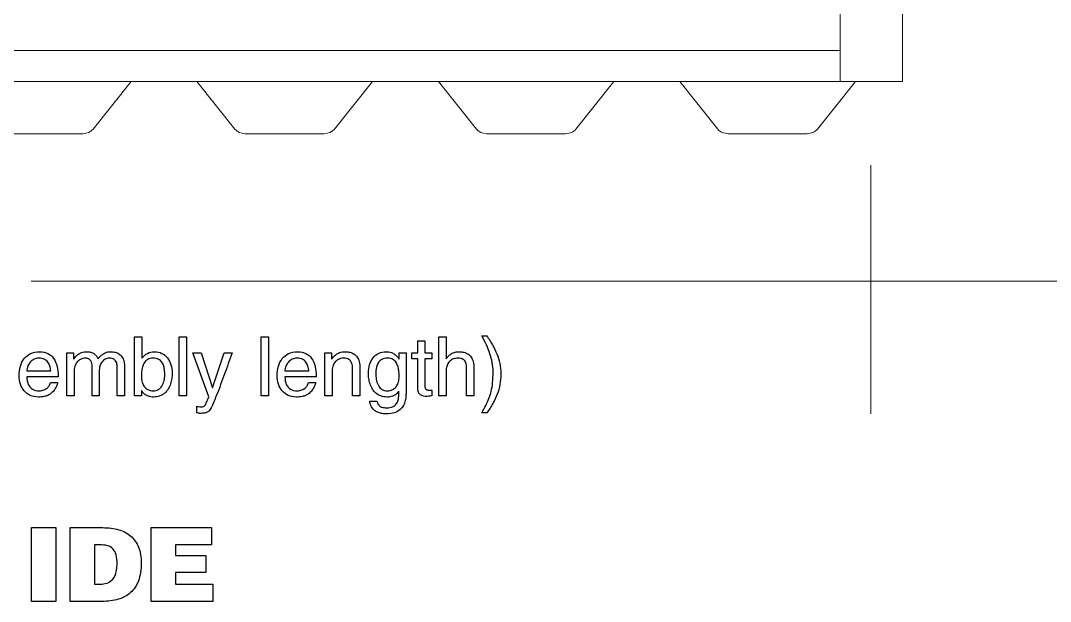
# Model space of a CAD drawing. Header units: inches. Extents: x -3.67 to 3.62, y -4.25 to 4.25.
# Drawn here: x 1.398 to 2.794, y -4.108 to -3.32 of the extents above; entities that cross this region are included whole.
import ezdxf

# ---------------------------------------------------------------- set-up
doc = ezdxf.new("R2010")
doc.units = ezdxf.units.IN
doc.header["$MEASUREMENT"] = 0
doc.layers.add('Dimensions', color=7, linetype='Continuous')
doc.layers.add('Layer 1', color=7, linetype='Continuous')

msp = doc.modelspace()

# ---------------------------------------------------------------- linework, layer by layer
at = {"layer": 'Dimensions', "color": 250, "lineweight": 5}
for points in [[(2.5502, -3.5163), (2.5502, -3.5163), (2.5502, -3.8535), (2.5502, -3.8535)], [(2.5502, -3.6735), (2.5502, -3.6735), (1.4124, -3.6735), (1.4124, -3.6735)], [(2.5502, -3.6735), (2.5502, -3.6735), (2.9665, -3.6735), (2.9665, -3.6735)]]:
    msp.add_open_spline(points, degree=3, dxfattribs=at)
at = {"layer": 'Dimensions', "color": 250}
for points, knots in [([(1.5618, -3.829), (1.5618, -3.829), (1.5618, -3.8218), (1.5618, -3.8218), (1.5618, -3.8218), (1.5618, -3.8218), (1.562, -3.8218), (1.562, -3.8218), (1.562, -3.8218), (1.5625, -3.8226), (1.5631, -3.8235), (1.5639, -3.8245), (1.5639, -3.8245), (1.5647, -3.8255), (1.5658, -3.8265), (1.567, -3.8274), (1.567, -3.8274), (1.5683, -3.8284), (1.5698, -3.8291), (1.5716, -3.8297), (1.5716, -3.8297), (1.5734, -3.8303), (1.5755, -3.8307), (1.578, -3.8307), (1.578, -3.8307), (1.5813, -3.8307), (1.5842, -3.8302), (1.5867, -3.8292), (1.5867, -3.8292), (1.5893, -3.8283), (1.5915, -3.827), (1.5934, -3.8253), (1.5934, -3.8253), (1.5953, -3.8237), (1.5969, -3.8218), (1.5982, -3.8197), (1.5982, -3.8197), (1.5995, -3.8175), (1.6005, -3.8152), (1.6013, -3.8128), (1.6013, -3.8128), (1.6021, -3.8104), (1.6027, -3.8079), (1.603, -3.8055), (1.603, -3.8055), (1.6034, -3.803), (1.6035, -3.8006), (1.6035, -3.7982), (1.6035, -3.7982), (1.6035, -3.7941), (1.603, -3.7903), (1.6019, -3.7868), (1.6019, -3.7868), (1.6008, -3.7833), (1.5993, -3.7802), (1.5972, -3.7776), (1.5972, -3.7776), (1.5951, -3.775), (1.5926, -3.7729), (1.5896, -3.7715), (1.5896, -3.7715), (1.5866, -3.77), (1.5832, -3.7692), (1.5793, -3.7692), (1.5793, -3.7692), (1.5759, -3.7693), (1.5728, -3.77), (1.57, -3.7715), (1.57, -3.7715), (1.5671, -3.7729), (1.5647, -3.7752), (1.5625, -3.7782), (1.5625, -3.7782), (1.5625, -3.7782), (1.5623, -3.7782), (1.5623, -3.7782), (1.5623, -3.7782), (1.5623, -3.7782), (1.5623, -3.7492), (1.5623, -3.7492), (1.5623, -3.7492), (1.5623, -3.7492), (1.5525, -3.7492), (1.5525, -3.7492), (1.5525, -3.7492), (1.5525, -3.7492), (1.5525, -3.829), (1.5525, -3.829), (1.5525, -3.829), (1.5525, -3.829), (1.5618, -3.829), (1.5618, -3.829)], [0, 0, 0, 0, 0.043478, 0.043478, 0.043478, 0.043478, 0.086957, 0.086957, 0.086957, 0.086957, 0.130435, 0.130435, 0.130435, 0.130435, 0.173913, 0.173913, 0.173913, 0.173913, 0.217391, 0.217391, 0.217391, 0.217391, 0.26087, 0.26087, 0.26087, 0.26087, 0.304348, 0.304348, 0.304348, 0.304348, 0.347826, 0.347826, 0.347826, 0.347826, 0.391304, 0.391304, 0.391304, 0.391304, 0.434783, 0.434783, 0.434783, 0.434783, 0.478261, 0.478261, 0.478261, 0.478261, 0.521739, 0.521739, 0.521739, 0.521739, 0.565217, 0.565217, 0.565217, 0.565217, 0.608696, 0.608696, 0.608696, 0.608696, 0.652174, 0.652174, 0.652174, 0.652174, 0.695652, 0.695652, 0.695652, 0.695652, 0.73913, 0.73913, 0.73913, 0.73913, 0.782609, 0.782609, 0.782609, 0.782609, 0.826087, 0.826087, 0.826087, 0.826087, 0.869565, 0.869565, 0.869565, 0.869565, 0.913043, 0.913043, 0.913043, 0.913043, 0.956522, 0.956522, 0.956522, 0.956522, 1, 1, 1, 1]), ([(1.6229, -3.7492), (1.6229, -3.7492), (1.6131, -3.7492), (1.6131, -3.7492), (1.6131, -3.7492), (1.6131, -3.7492), (1.6131, -3.829), (1.6131, -3.829), (1.6131, -3.829), (1.6131, -3.829), (1.6229, -3.829), (1.6229, -3.829), (1.6229, -3.829), (1.6229, -3.829), (1.6229, -3.7492), (1.6229, -3.7492)], [0, 0, 0, 0, 0.25, 0.25, 0.25, 0.25, 0.5, 0.5, 0.5, 0.5, 0.75, 0.75, 0.75, 0.75, 1, 1, 1, 1]), ([(1.734, -3.7492), (1.734, -3.7492), (1.7242, -3.7492), (1.7242, -3.7492), (1.7242, -3.7492), (1.7242, -3.7492), (1.7242, -3.829), (1.7242, -3.829), (1.7242, -3.829), (1.7242, -3.829), (1.734, -3.829), (1.734, -3.829), (1.734, -3.829), (1.734, -3.829), (1.734, -3.7492), (1.734, -3.7492)], [0, 0, 0, 0, 0.25, 0.25, 0.25, 0.25, 0.5, 0.5, 0.5, 0.5, 0.75, 0.75, 0.75, 0.75, 1, 1, 1, 1]), ([(2.0122, -3.7895), (2.0122, -3.7862), (2.0118, -3.7833), (2.0109, -3.781), (2.0109, -3.781), (2.0101, -3.7787), (2.009, -3.7767), (2.0076, -3.7752), (2.0076, -3.7752), (2.0062, -3.7737), (2.0047, -3.7725), (2.0029, -3.7716), (2.0029, -3.7716), (2.0012, -3.7707), (1.9993, -3.7701), (1.9974, -3.7697), (1.9974, -3.7697), (1.9955, -3.7694), (1.9937, -3.7692), (1.9919, -3.7692), (1.9919, -3.7692), (1.9895, -3.7692), (1.9875, -3.7696), (1.9857, -3.7702), (1.9857, -3.7702), (1.9838, -3.7708), (1.9823, -3.7716), (1.9809, -3.7726), (1.9809, -3.7726), (1.9795, -3.7735), (1.9784, -3.7746), (1.9774, -3.7757), (1.9774, -3.7757), (1.9764, -3.7767), (1.9755, -3.7777), (1.9749, -3.7787), (1.9749, -3.7787), (1.9749, -3.7787), (1.9746, -3.7787), (1.9746, -3.7787), (1.9746, -3.7787), (1.9746, -3.7787), (1.9746, -3.7492), (1.9746, -3.7492), (1.9746, -3.7492), (1.9746, -3.7492), (1.9649, -3.7492), (1.9649, -3.7492), (1.9649, -3.7492), (1.9649, -3.7492), (1.9649, -3.829), (1.9649, -3.829), (1.9649, -3.829), (1.9649, -3.829), (1.9746, -3.829), (1.9746, -3.829), (1.9746, -3.829), (1.9746, -3.829), (1.9746, -3.7973), (1.9746, -3.7973), (1.9746, -3.7973), (1.9747, -3.7937), (1.9751, -3.7906), (1.976, -3.7881), (1.976, -3.7881), (1.977, -3.7856), (1.9782, -3.7837), (1.9797, -3.7822), (1.9797, -3.7822), (1.9813, -3.7807), (1.983, -3.7796), (1.9849, -3.779), (1.9849, -3.779), (1.9869, -3.7783), (1.9888, -3.778), (1.9909, -3.778), (1.9909, -3.778), (1.9939, -3.778), (1.9963, -3.7786), (1.998, -3.7796), (1.998, -3.7796), (1.9997, -3.7807), (2.0009, -3.7822), (2.0015, -3.7841), (2.0015, -3.7841), (2.0021, -3.7861), (2.0024, -3.7884), (2.0024, -3.791), (2.0024, -3.791), (2.0024, -3.791), (2.0024, -3.829), (2.0024, -3.829), (2.0024, -3.829), (2.0024, -3.829), (2.0122, -3.829), (2.0122, -3.829), (2.0122, -3.829), (2.0122, -3.829), (2.0122, -3.7895), (2.0122, -3.7895)], [0, 0, 0, 0, 0.04, 0.04, 0.04, 0.04, 0.08, 0.08, 0.08, 0.08, 0.12, 0.12, 0.12, 0.12, 0.16, 0.16, 0.16, 0.16, 0.2, 0.2, 0.2, 0.2, 0.24, 0.24, 0.24, 0.24, 0.28, 0.28, 0.28, 0.28, 0.32, 0.32, 0.32, 0.32, 0.36, 0.36, 0.36, 0.36, 0.4, 0.4, 0.4, 0.4, 0.44, 0.44, 0.44, 0.44, 0.48, 0.48, 0.48, 0.48, 0.52, 0.52, 0.52, 0.52, 0.56, 0.56, 0.56, 0.56, 0.6, 0.6, 0.6, 0.6, 0.64, 0.64, 0.64, 0.64, 0.68, 0.68, 0.68, 0.68, 0.72, 0.72, 0.72, 0.72, 0.76, 0.76, 0.76, 0.76, 0.8, 0.8, 0.8, 0.8, 0.84, 0.84, 0.84, 0.84, 0.88, 0.88, 0.88, 0.88, 0.92, 0.92, 0.92, 0.92, 0.96, 0.96, 0.96, 0.96, 1, 1, 1, 1]), ([(2.0301, -3.852), (2.0331, -3.8477), (2.0357, -3.8435), (2.0381, -3.8393), (2.0381, -3.8393), (2.0404, -3.8352), (2.0424, -3.831), (2.044, -3.8267), (2.044, -3.8267), (2.0456, -3.8225), (2.0468, -3.8181), (2.0476, -3.8136), (2.0476, -3.8136), (2.0484, -3.8091), (2.0489, -3.8044), (2.0489, -3.7996), (2.0489, -3.7996), (2.0488, -3.7944), (2.0484, -3.7896), (2.0475, -3.7851), (2.0475, -3.7851), (2.0466, -3.7806), (2.0453, -3.7764), (2.0436, -3.7723), (2.0436, -3.7723), (2.042, -3.7682), (2.0399, -3.7641), (2.0376, -3.7601), (2.0376, -3.7601), (2.0353, -3.756), (2.0326, -3.7519), (2.0297, -3.7476), (2.0297, -3.7476), (2.0297, -3.7476), (2.0232, -3.7476), (2.0232, -3.7476), (2.0232, -3.7476), (2.0254, -3.7519), (2.0275, -3.7561), (2.0293, -3.76), (2.0293, -3.76), (2.0312, -3.764), (2.0328, -3.768), (2.0341, -3.7719), (2.0341, -3.7719), (2.0355, -3.7758), (2.0365, -3.7798), (2.0373, -3.7839), (2.0373, -3.7839), (2.038, -3.788), (2.0384, -3.7923), (2.0384, -3.7969), (2.0384, -3.7969), (2.0384, -3.8022), (2.0382, -3.807), (2.0377, -3.8112), (2.0377, -3.8112), (2.0373, -3.8154), (2.0367, -3.8192), (2.0358, -3.8227), (2.0358, -3.8227), (2.035, -3.8262), (2.0339, -3.8295), (2.0327, -3.8326), (2.0327, -3.8326), (2.0315, -3.8357), (2.0301, -3.8389), (2.0285, -3.842), (2.0285, -3.842), (2.0269, -3.8452), (2.0252, -3.8485), (2.0233, -3.852), (2.0233, -3.852), (2.0233, -3.852), (2.0301, -3.852), (2.0301, -3.852)], [0, 0, 0, 0, 0.052632, 0.052632, 0.052632, 0.052632, 0.105263, 0.105263, 0.105263, 0.105263, 0.157895, 0.157895, 0.157895, 0.157895, 0.210526, 0.210526, 0.210526, 0.210526, 0.263158, 0.263158, 0.263158, 0.263158, 0.315789, 0.315789, 0.315789, 0.315789, 0.368421, 0.368421, 0.368421, 0.368421, 0.421053, 0.421053, 0.421053, 0.421053, 0.473684, 0.473684, 0.473684, 0.473684, 0.526316, 0.526316, 0.526316, 0.526316, 0.578947, 0.578947, 0.578947, 0.578947, 0.631579, 0.631579, 0.631579, 0.631579, 0.684211, 0.684211, 0.684211, 0.684211, 0.736842, 0.736842, 0.736842, 0.736842, 0.789474, 0.789474, 0.789474, 0.789474, 0.842105, 0.842105, 0.842105, 0.842105, 0.894737, 0.894737, 0.894737, 0.894737, 0.947368, 0.947368, 0.947368, 0.947368, 1, 1, 1, 1]), ([(1.9553, -3.779), (1.9553, -3.779), (1.9553, -3.7709), (1.9553, -3.7709), (1.9553, -3.7709), (1.9553, -3.7709), (1.946, -3.7709), (1.946, -3.7709), (1.946, -3.7709), (1.946, -3.7709), (1.946, -3.7547), (1.946, -3.7547), (1.946, -3.7547), (1.946, -3.7547), (1.9362, -3.7547), (1.9362, -3.7547), (1.9362, -3.7547), (1.9362, -3.7547), (1.9362, -3.7709), (1.9362, -3.7709), (1.9362, -3.7709), (1.9362, -3.7709), (1.9283, -3.7709), (1.9283, -3.7709), (1.9283, -3.7709), (1.9283, -3.7709), (1.9283, -3.779), (1.9283, -3.779), (1.9283, -3.779), (1.9283, -3.779), (1.9362, -3.779), (1.9362, -3.779), (1.9362, -3.779), (1.9362, -3.779), (1.9362, -3.8173), (1.9362, -3.8173), (1.9362, -3.8173), (1.9362, -3.8191), (1.9363, -3.8207), (1.9367, -3.8222), (1.9367, -3.8222), (1.937, -3.8237), (1.9376, -3.8251), (1.9384, -3.8262), (1.9384, -3.8262), (1.9393, -3.8273), (1.9405, -3.8282), (1.942, -3.8288), (1.942, -3.8288), (1.9436, -3.8295), (1.9456, -3.8298), (1.948, -3.8298), (1.948, -3.8298), (1.9485, -3.8298), (1.9494, -3.8297), (1.9507, -3.8295), (1.9507, -3.8295), (1.952, -3.8294), (1.9535, -3.8292), (1.9553, -3.829), (1.9553, -3.829), (1.9553, -3.829), (1.9553, -3.8213), (1.9553, -3.8213), (1.9553, -3.8213), (1.9553, -3.8213), (1.9519, -3.8213), (1.9519, -3.8213), (1.9519, -3.8213), (1.9513, -3.8214), (1.9507, -3.8213), (1.9501, -3.8213), (1.9501, -3.8213), (1.9494, -3.8212), (1.9488, -3.821), (1.9481, -3.8208), (1.9481, -3.8208), (1.9475, -3.8205), (1.947, -3.82), (1.9466, -3.8194), (1.9466, -3.8194), (1.9462, -3.8188), (1.946, -3.8179), (1.946, -3.8168), (1.946, -3.8168), (1.946, -3.8168), (1.946, -3.779), (1.946, -3.779), (1.946, -3.779), (1.946, -3.779), (1.9553, -3.779), (1.9553, -3.779)], [0, 0, 0, 0, 0.043478, 0.043478, 0.043478, 0.043478, 0.086957, 0.086957, 0.086957, 0.086957, 0.130435, 0.130435, 0.130435, 0.130435, 0.173913, 0.173913, 0.173913, 0.173913, 0.217391, 0.217391, 0.217391, 0.217391, 0.26087, 0.26087, 0.26087, 0.26087, 0.304348, 0.304348, 0.304348, 0.304348, 0.347826, 0.347826, 0.347826, 0.347826, 0.391304, 0.391304, 0.391304, 0.391304, 0.434783, 0.434783, 0.434783, 0.434783, 0.478261, 0.478261, 0.478261, 0.478261, 0.521739, 0.521739, 0.521739, 0.521739, 0.565217, 0.565217, 0.565217, 0.565217, 0.608696, 0.608696, 0.608696, 0.608696, 0.652174, 0.652174, 0.652174, 0.652174, 0.695652, 0.695652, 0.695652, 0.695652, 0.73913, 0.73913, 0.73913, 0.73913, 0.782609, 0.782609, 0.782609, 0.782609, 0.826087, 0.826087, 0.826087, 0.826087, 0.869565, 0.869565, 0.869565, 0.869565, 0.913043, 0.913043, 0.913043, 0.913043, 0.956522, 0.956522, 0.956522, 0.956522, 1, 1, 1, 1]), ([(1.4385, -3.8108), (1.4384, -3.8119), (1.4381, -3.8131), (1.4373, -3.8144), (1.4373, -3.8144), (1.4366, -3.8157), (1.4356, -3.817), (1.4344, -3.8181), (1.4344, -3.8181), (1.4331, -3.8193), (1.4315, -3.8203), (1.4297, -3.821), (1.4297, -3.821), (1.4279, -3.8218), (1.4258, -3.8222), (1.4235, -3.8222), (1.4235, -3.8222), (1.4198, -3.8222), (1.4167, -3.8215), (1.4142, -3.82), (1.4142, -3.82), (1.4117, -3.8185), (1.4098, -3.8163), (1.4085, -3.8135), (1.4085, -3.8135), (1.4073, -3.8106), (1.4066, -3.8072), (1.4066, -3.8031), (1.4066, -3.8031), (1.4066, -3.8031), (1.4491, -3.8031), (1.4491, -3.8031), (1.4491, -3.8031), (1.4491, -3.798), (1.4486, -3.7933), (1.4476, -3.7892), (1.4476, -3.7892), (1.4465, -3.785), (1.445, -3.7814), (1.4429, -3.7785), (1.4429, -3.7785), (1.4408, -3.7755), (1.4382, -3.7732), (1.4351, -3.7716), (1.4351, -3.7716), (1.4319, -3.77), (1.4283, -3.7692), (1.4241, -3.7692), (1.4241, -3.7692), (1.4193, -3.7692), (1.4151, -3.7701), (1.4116, -3.7717), (1.4116, -3.7717), (1.4081, -3.7734), (1.4052, -3.7757), (1.4029, -3.7786), (1.4029, -3.7786), (1.4007, -3.7816), (1.399, -3.785), (1.3979, -3.7889), (1.3979, -3.7889), (1.3968, -3.7928), (1.3962, -3.797), (1.3962, -3.8016), (1.3962, -3.8016), (1.3962, -3.8058), (1.3968, -3.8097), (1.398, -3.8132), (1.398, -3.8132), (1.3991, -3.8167), (1.4008, -3.8198), (1.4031, -3.8224), (1.4031, -3.8224), (1.4053, -3.825), (1.408, -3.827), (1.4113, -3.8285), (1.4113, -3.8285), (1.4145, -3.8299), (1.4181, -3.8307), (1.4222, -3.8307), (1.4222, -3.8307), (1.4253, -3.8307), (1.4278, -3.8304), (1.4298, -3.83), (1.4298, -3.83), (1.4319, -3.8296), (1.4335, -3.8291), (1.4348, -3.8285), (1.4348, -3.8285), (1.4361, -3.8279), (1.4371, -3.8273), (1.438, -3.8267), (1.438, -3.8267), (1.4398, -3.8254), (1.4414, -3.824), (1.4426, -3.8225), (1.4426, -3.8225), (1.4439, -3.821), (1.445, -3.8195), (1.4458, -3.8179), (1.4458, -3.8179), (1.4466, -3.8164), (1.4472, -3.815), (1.4476, -3.8137), (1.4476, -3.8137), (1.448, -3.8125), (1.4482, -3.8115), (1.4483, -3.8108), (1.4483, -3.8108), (1.4483, -3.8108), (1.4385, -3.8108), (1.4385, -3.8108)], [0, 0, 0, 0, 0.035714, 0.035714, 0.035714, 0.035714, 0.071429, 0.071429, 0.071429, 0.071429, 0.107143, 0.107143, 0.107143, 0.107143, 0.142857, 0.142857, 0.142857, 0.142857, 0.178571, 0.178571, 0.178571, 0.178571, 0.214286, 0.214286, 0.214286, 0.214286, 0.25, 0.25, 0.25, 0.25, 0.285714, 0.285714, 0.285714, 0.285714, 0.321429, 0.321429, 0.321429, 0.321429, 0.357143, 0.357143, 0.357143, 0.357143, 0.392857, 0.392857, 0.392857, 0.392857, 0.428571, 0.428571, 0.428571, 0.428571, 0.464286, 0.464286, 0.464286, 0.464286, 0.5, 0.5, 0.5, 0.5, 0.535714, 0.535714, 0.535714, 0.535714, 0.571429, 0.571429, 0.571429, 0.571429, 0.607143, 0.607143, 0.607143, 0.607143, 0.642857, 0.642857, 0.642857, 0.642857, 0.678571, 0.678571, 0.678571, 0.678571, 0.714286, 0.714286, 0.714286, 0.714286, 0.75, 0.75, 0.75, 0.75, 0.785714, 0.785714, 0.785714, 0.785714, 0.821429, 0.821429, 0.821429, 0.821429, 0.857143, 0.857143, 0.857143, 0.857143, 0.892857, 0.892857, 0.892857, 0.892857, 0.928571, 0.928571, 0.928571, 0.928571, 0.964286, 0.964286, 0.964286, 0.964286, 1, 1, 1, 1]), ([(1.4066, -3.7953), (1.4067, -3.7931), (1.4071, -3.7909), (1.4079, -3.7888), (1.4079, -3.7888), (1.4087, -3.7868), (1.4099, -3.7849), (1.4113, -3.7833), (1.4113, -3.7833), (1.4128, -3.7817), (1.4145, -3.7804), (1.4164, -3.7795), (1.4164, -3.7795), (1.4184, -3.7785), (1.4205, -3.778), (1.4228, -3.778), (1.4228, -3.778), (1.4257, -3.778), (1.4282, -3.7785), (1.4302, -3.7795), (1.4302, -3.7795), (1.4323, -3.7804), (1.4339, -3.7817), (1.4351, -3.7833), (1.4351, -3.7833), (1.4363, -3.7849), (1.4373, -3.7868), (1.4379, -3.7888), (1.4379, -3.7888), (1.4385, -3.7909), (1.4388, -3.7931), (1.439, -3.7953), (1.439, -3.7953), (1.439, -3.7953), (1.4066, -3.7953), (1.4066, -3.7953)], [0, 0, 0, 0, 0.111111, 0.111111, 0.111111, 0.111111, 0.222222, 0.222222, 0.222222, 0.222222, 0.333333, 0.333333, 0.333333, 0.333333, 0.444444, 0.444444, 0.444444, 0.444444, 0.555556, 0.555556, 0.555556, 0.555556, 0.666667, 0.666667, 0.666667, 0.666667, 0.777778, 0.777778, 0.777778, 0.777778, 0.888889, 0.888889, 0.888889, 0.888889, 1, 1, 1, 1]), ([(1.4608, -3.829), (1.4608, -3.829), (1.4705, -3.829), (1.4705, -3.829), (1.4705, -3.829), (1.4705, -3.829), (1.4705, -3.7973), (1.4705, -3.7973), (1.4705, -3.7973), (1.4706, -3.7942), (1.4709, -3.7915), (1.4716, -3.7893), (1.4716, -3.7893), (1.4723, -3.787), (1.4732, -3.7852), (1.4743, -3.7837), (1.4743, -3.7837), (1.4755, -3.7822), (1.4767, -3.7811), (1.4781, -3.7803), (1.4781, -3.7803), (1.4794, -3.7794), (1.4808, -3.7788), (1.4821, -3.7785), (1.4821, -3.7785), (1.4835, -3.7782), (1.4847, -3.778), (1.4859, -3.778), (1.4859, -3.778), (1.4877, -3.778), (1.4892, -3.7784), (1.4903, -3.779), (1.4903, -3.779), (1.4915, -3.7797), (1.4925, -3.7805), (1.4931, -3.7816), (1.4931, -3.7816), (1.4938, -3.7826), (1.4943, -3.7838), (1.4946, -3.785), (1.4946, -3.785), (1.4948, -3.7863), (1.495, -3.7875), (1.495, -3.7888), (1.495, -3.7888), (1.495, -3.7888), (1.495, -3.829), (1.495, -3.829), (1.495, -3.829), (1.495, -3.829), (1.5048, -3.829), (1.5048, -3.829), (1.5048, -3.829), (1.5048, -3.829), (1.5048, -3.7936), (1.5048, -3.7936), (1.5048, -3.7936), (1.5048, -3.7916), (1.5051, -3.7897), (1.5057, -3.7878), (1.5057, -3.7878), (1.5064, -3.786), (1.5073, -3.7843), (1.5085, -3.7829), (1.5085, -3.7829), (1.5097, -3.7814), (1.5111, -3.7802), (1.5128, -3.7793), (1.5128, -3.7793), (1.5145, -3.7785), (1.5164, -3.778), (1.5184, -3.778), (1.5184, -3.778), (1.5212, -3.778), (1.5233, -3.7786), (1.5249, -3.7797), (1.5249, -3.7797), (1.5265, -3.7808), (1.5276, -3.7824), (1.5283, -3.7844), (1.5283, -3.7844), (1.5289, -3.7864), (1.5292, -3.7888), (1.5292, -3.7915), (1.5292, -3.7915), (1.5292, -3.7915), (1.5292, -3.829), (1.5292, -3.829), (1.5292, -3.829), (1.5292, -3.829), (1.539, -3.829), (1.539, -3.829), (1.539, -3.829), (1.539, -3.829), (1.539, -3.7888), (1.539, -3.7888), (1.539, -3.7888), (1.539, -3.7855), (1.5385, -3.7828), (1.5377, -3.7805), (1.5377, -3.7805), (1.5369, -3.7782), (1.5358, -3.7763), (1.5344, -3.7748), (1.5344, -3.7748), (1.5331, -3.7734), (1.5316, -3.7722), (1.53, -3.7714), (1.53, -3.7714), (1.5284, -3.7706), (1.5268, -3.77), (1.5252, -3.7697), (1.5252, -3.7697), (1.5237, -3.7694), (1.5223, -3.7692), (1.521, -3.7692), (1.521, -3.7692), (1.5187, -3.7692), (1.5168, -3.7695), (1.5151, -3.7699), (1.5151, -3.7699), (1.5134, -3.7704), (1.5119, -3.7711), (1.5106, -3.7719), (1.5106, -3.7719), (1.5092, -3.7727), (1.508, -3.7737), (1.5068, -3.7749), (1.5068, -3.7749), (1.5056, -3.776), (1.5044, -3.7773), (1.5032, -3.7787), (1.5032, -3.7787), (1.5028, -3.7779), (1.5023, -3.7769), (1.5016, -3.7759), (1.5016, -3.7759), (1.5009, -3.7748), (1.4999, -3.7738), (1.4988, -3.7728), (1.4988, -3.7728), (1.4976, -3.7718), (1.4961, -3.7709), (1.4943, -3.7703), (1.4943, -3.7703), (1.4926, -3.7696), (1.4903, -3.7692), (1.4878, -3.7692), (1.4878, -3.7692), (1.4851, -3.7692), (1.4829, -3.7696), (1.4809, -3.7703), (1.4809, -3.7703), (1.4789, -3.771), (1.4773, -3.7719), (1.4758, -3.773), (1.4758, -3.773), (1.4744, -3.7741), (1.4733, -3.7752), (1.4724, -3.7763), (1.4724, -3.7763), (1.4714, -3.7774), (1.4707, -3.7783), (1.4702, -3.7791), (1.4702, -3.7791), (1.4702, -3.7791), (1.47, -3.7791), (1.47, -3.7791), (1.47, -3.7791), (1.47, -3.7791), (1.47, -3.7709), (1.47, -3.7709), (1.47, -3.7709), (1.47, -3.7709), (1.4608, -3.7709), (1.4608, -3.7709), (1.4608, -3.7709), (1.4608, -3.7709), (1.4608, -3.829), (1.4608, -3.829)], [0, 0, 0, 0, 0.022222, 0.022222, 0.022222, 0.022222, 0.044444, 0.044444, 0.044444, 0.044444, 0.066667, 0.066667, 0.066667, 0.066667, 0.088889, 0.088889, 0.088889, 0.088889, 0.111111, 0.111111, 0.111111, 0.111111, 0.133333, 0.133333, 0.133333, 0.133333, 0.155556, 0.155556, 0.155556, 0.155556, 0.177778, 0.177778, 0.177778, 0.177778, 0.2, 0.2, 0.2, 0.2, 0.222222, 0.222222, 0.222222, 0.222222, 0.244444, 0.244444, 0.244444, 0.244444, 0.266667, 0.266667, 0.266667, 0.266667, 0.288889, 0.288889, 0.288889, 0.288889, 0.311111, 0.311111, 0.311111, 0.311111, 0.333333, 0.333333, 0.333333, 0.333333, 0.355556, 0.355556, 0.355556, 0.355556, 0.377778, 0.377778, 0.377778, 0.377778, 0.4, 0.4, 0.4, 0.4, 0.422222, 0.422222, 0.422222, 0.422222, 0.444444, 0.444444, 0.444444, 0.444444, 0.466667, 0.466667, 0.466667, 0.466667, 0.488889, 0.488889, 0.488889, 0.488889, 0.511111, 0.511111, 0.511111, 0.511111, 0.533333, 0.533333, 0.533333, 0.533333, 0.555556, 0.555556, 0.555556, 0.555556, 0.577778, 0.577778, 0.577778, 0.577778, 0.6, 0.6, 0.6, 0.6, 0.622222, 0.622222, 0.622222, 0.622222, 0.644444, 0.644444, 0.644444, 0.644444, 0.666667, 0.666667, 0.666667, 0.666667, 0.688889, 0.688889, 0.688889, 0.688889, 0.711111, 0.711111, 0.711111, 0.711111, 0.733333, 0.733333, 0.733333, 0.733333, 0.755556, 0.755556, 0.755556, 0.755556, 0.777778, 0.777778, 0.777778, 0.777778, 0.8, 0.8, 0.8, 0.8, 0.822222, 0.822222, 0.822222, 0.822222, 0.844444, 0.844444, 0.844444, 0.844444, 0.866667, 0.866667, 0.866667, 0.866667, 0.888889, 0.888889, 0.888889, 0.888889, 0.911111, 0.911111, 0.911111, 0.911111, 0.933333, 0.933333, 0.933333, 0.933333, 0.955556, 0.955556, 0.955556, 0.955556, 0.977778, 0.977778, 0.977778, 0.977778, 1, 1, 1, 1]), ([(1.5934, -3.7998), (1.5934, -3.803), (1.5931, -3.806), (1.5925, -3.8087), (1.5925, -3.8087), (1.5918, -3.8114), (1.5909, -3.8138), (1.5896, -3.8158), (1.5896, -3.8158), (1.5883, -3.8178), (1.5867, -3.8194), (1.5847, -3.8205), (1.5847, -3.8205), (1.5827, -3.8216), (1.5804, -3.8222), (1.5778, -3.8222), (1.5778, -3.8222), (1.5765, -3.8222), (1.5751, -3.8221), (1.5737, -3.8217), (1.5737, -3.8217), (1.5723, -3.8213), (1.5709, -3.8207), (1.5695, -3.8198), (1.5695, -3.8198), (1.5681, -3.8189), (1.5668, -3.8177), (1.5657, -3.8162), (1.5657, -3.8162), (1.5645, -3.8147), (1.5636, -3.8129), (1.5629, -3.8106), (1.5629, -3.8106), (1.5622, -3.8084), (1.5619, -3.8057), (1.5619, -3.8027), (1.5619, -3.8027), (1.5618, -3.8007), (1.5619, -3.7987), (1.5621, -3.7965), (1.5621, -3.7965), (1.5623, -3.7943), (1.5627, -3.7921), (1.5633, -3.7899), (1.5633, -3.7899), (1.5639, -3.7877), (1.5648, -3.7858), (1.5659, -3.784), (1.5659, -3.784), (1.5671, -3.7822), (1.5686, -3.7807), (1.5705, -3.7797), (1.5705, -3.7797), (1.5724, -3.7786), (1.5747, -3.778), (1.5775, -3.778), (1.5775, -3.778), (1.5805, -3.778), (1.583, -3.7785), (1.585, -3.7796), (1.585, -3.7796), (1.587, -3.7806), (1.5885, -3.7819), (1.5897, -3.7835), (1.5897, -3.7835), (1.5908, -3.7852), (1.5916, -3.787), (1.5922, -3.7889), (1.5922, -3.7889), (1.5927, -3.7908), (1.5931, -3.7928), (1.5932, -3.7947), (1.5932, -3.7947), (1.5934, -3.7966), (1.5934, -3.7983), (1.5934, -3.7998)], [0, 0, 0, 0, 0.052632, 0.052632, 0.052632, 0.052632, 0.105263, 0.105263, 0.105263, 0.105263, 0.157895, 0.157895, 0.157895, 0.157895, 0.210526, 0.210526, 0.210526, 0.210526, 0.263158, 0.263158, 0.263158, 0.263158, 0.315789, 0.315789, 0.315789, 0.315789, 0.368421, 0.368421, 0.368421, 0.368421, 0.421053, 0.421053, 0.421053, 0.421053, 0.473684, 0.473684, 0.473684, 0.473684, 0.526316, 0.526316, 0.526316, 0.526316, 0.578947, 0.578947, 0.578947, 0.578947, 0.631579, 0.631579, 0.631579, 0.631579, 0.684211, 0.684211, 0.684211, 0.684211, 0.736842, 0.736842, 0.736842, 0.736842, 0.789474, 0.789474, 0.789474, 0.789474, 0.842105, 0.842105, 0.842105, 0.842105, 0.894737, 0.894737, 0.894737, 0.894737, 0.947368, 0.947368, 0.947368, 0.947368, 1, 1, 1, 1]), ([(1.6583, -3.8182), (1.6583, -3.8182), (1.6581, -3.8182), (1.6581, -3.8182), (1.6581, -3.8182), (1.6581, -3.8182), (1.6426, -3.7709), (1.6426, -3.7709), (1.6426, -3.7709), (1.6426, -3.7709), (1.6315, -3.7709), (1.6315, -3.7709), (1.6315, -3.7709), (1.6315, -3.7709), (1.6531, -3.8306), (1.6531, -3.8306), (1.6531, -3.8306), (1.6519, -3.8335), (1.651, -3.8359), (1.6502, -3.8377), (1.6502, -3.8377), (1.6495, -3.8395), (1.6488, -3.8409), (1.6481, -3.8418), (1.6481, -3.8418), (1.6474, -3.8427), (1.6467, -3.8433), (1.6459, -3.8436), (1.6459, -3.8436), (1.645, -3.8439), (1.644, -3.844), (1.6428, -3.844), (1.6428, -3.844), (1.6414, -3.844), (1.6403, -3.8439), (1.6393, -3.8437), (1.6393, -3.8437), (1.6383, -3.8435), (1.6375, -3.8432), (1.6369, -3.843), (1.6369, -3.843), (1.6369, -3.843), (1.6369, -3.852), (1.6369, -3.852), (1.6369, -3.852), (1.6376, -3.8522), (1.6383, -3.8524), (1.639, -3.8525), (1.639, -3.8525), (1.6396, -3.8527), (1.6403, -3.8528), (1.641, -3.8528), (1.641, -3.8528), (1.6435, -3.8528), (1.6456, -3.8527), (1.6473, -3.8525), (1.6473, -3.8525), (1.649, -3.8522), (1.6505, -3.8517), (1.6518, -3.8508), (1.6518, -3.8508), (1.653, -3.85), (1.6542, -3.8486), (1.6554, -3.8468), (1.6554, -3.8468), (1.6565, -3.845), (1.6577, -3.8426), (1.659, -3.8395), (1.659, -3.8395), (1.6604, -3.8365), (1.6619, -3.8326), (1.6638, -3.8279), (1.6638, -3.8279), (1.6675, -3.8184), (1.671, -3.8089), (1.6745, -3.7994), (1.6745, -3.7994), (1.6779, -3.7899), (1.6813, -3.7804), (1.6846, -3.7709), (1.6846, -3.7709), (1.6846, -3.7709), (1.6739, -3.7709), (1.6739, -3.7709), (1.6739, -3.7709), (1.6739, -3.7709), (1.6583, -3.8182), (1.6583, -3.8182)], [0, 0, 0, 0, 0.045455, 0.045455, 0.045455, 0.045455, 0.090909, 0.090909, 0.090909, 0.090909, 0.136364, 0.136364, 0.136364, 0.136364, 0.181818, 0.181818, 0.181818, 0.181818, 0.227273, 0.227273, 0.227273, 0.227273, 0.272727, 0.272727, 0.272727, 0.272727, 0.318182, 0.318182, 0.318182, 0.318182, 0.363636, 0.363636, 0.363636, 0.363636, 0.409091, 0.409091, 0.409091, 0.409091, 0.454545, 0.454545, 0.454545, 0.454545, 0.5, 0.5, 0.5, 0.5, 0.545455, 0.545455, 0.545455, 0.545455, 0.590909, 0.590909, 0.590909, 0.590909, 0.636364, 0.636364, 0.636364, 0.636364, 0.681818, 0.681818, 0.681818, 0.681818, 0.727273, 0.727273, 0.727273, 0.727273, 0.772727, 0.772727, 0.772727, 0.772727, 0.818182, 0.818182, 0.818182, 0.818182, 0.863636, 0.863636, 0.863636, 0.863636, 0.909091, 0.909091, 0.909091, 0.909091, 0.954545, 0.954545, 0.954545, 0.954545, 1, 1, 1, 1]), ([(1.7882, -3.8108), (1.7881, -3.8119), (1.7877, -3.8131), (1.787, -3.8144), (1.787, -3.8144), (1.7863, -3.8157), (1.7853, -3.817), (1.784, -3.8181), (1.784, -3.8181), (1.7828, -3.8193), (1.7812, -3.8203), (1.7794, -3.821), (1.7794, -3.821), (1.7776, -3.8218), (1.7755, -3.8222), (1.7732, -3.8222), (1.7732, -3.8222), (1.7695, -3.8222), (1.7663, -3.8215), (1.7638, -3.82), (1.7638, -3.82), (1.7613, -3.8185), (1.7595, -3.8163), (1.7582, -3.8135), (1.7582, -3.8135), (1.7569, -3.8106), (1.7563, -3.8072), (1.7563, -3.8031), (1.7563, -3.8031), (1.7563, -3.8031), (1.7988, -3.8031), (1.7988, -3.8031), (1.7988, -3.8031), (1.7988, -3.798), (1.7982, -3.7933), (1.7972, -3.7892), (1.7972, -3.7892), (1.7962, -3.785), (1.7946, -3.7814), (1.7925, -3.7785), (1.7925, -3.7785), (1.7905, -3.7755), (1.7879, -3.7732), (1.7847, -3.7716), (1.7847, -3.7716), (1.7816, -3.77), (1.778, -3.7692), (1.7738, -3.7692), (1.7738, -3.7692), (1.769, -3.7692), (1.7648, -3.7701), (1.7613, -3.7717), (1.7613, -3.7717), (1.7578, -3.7734), (1.7549, -3.7757), (1.7526, -3.7786), (1.7526, -3.7786), (1.7503, -3.7816), (1.7486, -3.785), (1.7475, -3.7889), (1.7475, -3.7889), (1.7464, -3.7928), (1.7459, -3.797), (1.7459, -3.8016), (1.7459, -3.8016), (1.7459, -3.8058), (1.7465, -3.8097), (1.7476, -3.8132), (1.7476, -3.8132), (1.7488, -3.8167), (1.7505, -3.8198), (1.7527, -3.8224), (1.7527, -3.8224), (1.755, -3.825), (1.7577, -3.827), (1.7609, -3.8285), (1.7609, -3.8285), (1.7641, -3.8299), (1.7678, -3.8307), (1.7719, -3.8307), (1.7719, -3.8307), (1.775, -3.8307), (1.7775, -3.8304), (1.7795, -3.83), (1.7795, -3.83), (1.7815, -3.8296), (1.7832, -3.8291), (1.7844, -3.8285), (1.7844, -3.8285), (1.7857, -3.8279), (1.7868, -3.8273), (1.7876, -3.8267), (1.7876, -3.8267), (1.7895, -3.8254), (1.791, -3.824), (1.7923, -3.8225), (1.7923, -3.8225), (1.7936, -3.821), (1.7946, -3.8195), (1.7954, -3.8179), (1.7954, -3.8179), (1.7962, -3.8164), (1.7968, -3.815), (1.7973, -3.8137), (1.7973, -3.8137), (1.7977, -3.8125), (1.7979, -3.8115), (1.798, -3.8108), (1.798, -3.8108), (1.798, -3.8108), (1.7882, -3.8108), (1.7882, -3.8108)], [0, 0, 0, 0, 0.035714, 0.035714, 0.035714, 0.035714, 0.071429, 0.071429, 0.071429, 0.071429, 0.107143, 0.107143, 0.107143, 0.107143, 0.142857, 0.142857, 0.142857, 0.142857, 0.178571, 0.178571, 0.178571, 0.178571, 0.214286, 0.214286, 0.214286, 0.214286, 0.25, 0.25, 0.25, 0.25, 0.285714, 0.285714, 0.285714, 0.285714, 0.321429, 0.321429, 0.321429, 0.321429, 0.357143, 0.357143, 0.357143, 0.357143, 0.392857, 0.392857, 0.392857, 0.392857, 0.428571, 0.428571, 0.428571, 0.428571, 0.464286, 0.464286, 0.464286, 0.464286, 0.5, 0.5, 0.5, 0.5, 0.535714, 0.535714, 0.535714, 0.535714, 0.571429, 0.571429, 0.571429, 0.571429, 0.607143, 0.607143, 0.607143, 0.607143, 0.642857, 0.642857, 0.642857, 0.642857, 0.678571, 0.678571, 0.678571, 0.678571, 0.714286, 0.714286, 0.714286, 0.714286, 0.75, 0.75, 0.75, 0.75, 0.785714, 0.785714, 0.785714, 0.785714, 0.821429, 0.821429, 0.821429, 0.821429, 0.857143, 0.857143, 0.857143, 0.857143, 0.892857, 0.892857, 0.892857, 0.892857, 0.928571, 0.928571, 0.928571, 0.928571, 0.964286, 0.964286, 0.964286, 0.964286, 1, 1, 1, 1]), ([(1.7563, -3.7953), (1.7563, -3.7931), (1.7567, -3.7909), (1.7576, -3.7888), (1.7576, -3.7888), (1.7584, -3.7868), (1.7595, -3.7849), (1.761, -3.7833), (1.761, -3.7833), (1.7625, -3.7817), (1.7642, -3.7804), (1.7661, -3.7795), (1.7661, -3.7795), (1.768, -3.7785), (1.7702, -3.778), (1.7724, -3.778), (1.7724, -3.778), (1.7754, -3.778), (1.7779, -3.7785), (1.7799, -3.7795), (1.7799, -3.7795), (1.7819, -3.7804), (1.7835, -3.7817), (1.7848, -3.7833), (1.7848, -3.7833), (1.786, -3.7849), (1.7869, -3.7868), (1.7875, -3.7888), (1.7875, -3.7888), (1.7882, -3.7909), (1.7885, -3.7931), (1.7886, -3.7953), (1.7886, -3.7953), (1.7886, -3.7953), (1.7563, -3.7953), (1.7563, -3.7953)], [0, 0, 0, 0, 0.111111, 0.111111, 0.111111, 0.111111, 0.222222, 0.222222, 0.222222, 0.222222, 0.333333, 0.333333, 0.333333, 0.333333, 0.444444, 0.444444, 0.444444, 0.444444, 0.555556, 0.555556, 0.555556, 0.555556, 0.666667, 0.666667, 0.666667, 0.666667, 0.777778, 0.777778, 0.777778, 0.777778, 0.888889, 0.888889, 0.888889, 0.888889, 1, 1, 1, 1]), ([(1.8577, -3.7895), (1.8577, -3.7862), (1.8573, -3.7833), (1.8565, -3.781), (1.8565, -3.781), (1.8557, -3.7787), (1.8546, -3.7767), (1.8532, -3.7752), (1.8532, -3.7752), (1.8518, -3.7737), (1.8502, -3.7725), (1.8485, -3.7716), (1.8485, -3.7716), (1.8467, -3.7707), (1.8449, -3.7701), (1.843, -3.7697), (1.843, -3.7697), (1.8411, -3.7694), (1.8392, -3.7692), (1.8374, -3.7692), (1.8374, -3.7692), (1.8349, -3.7692), (1.8327, -3.7696), (1.8307, -3.7703), (1.8307, -3.7703), (1.8288, -3.771), (1.8271, -3.7719), (1.8257, -3.773), (1.8257, -3.773), (1.8242, -3.7741), (1.823, -3.7752), (1.8221, -3.7763), (1.8221, -3.7763), (1.8211, -3.7774), (1.8204, -3.7783), (1.8199, -3.7791), (1.8199, -3.7791), (1.8199, -3.7791), (1.8196, -3.7791), (1.8196, -3.7791), (1.8196, -3.7791), (1.8196, -3.7791), (1.8196, -3.7709), (1.8196, -3.7709), (1.8196, -3.7709), (1.8196, -3.7709), (1.8104, -3.7709), (1.8104, -3.7709), (1.8104, -3.7709), (1.8104, -3.7709), (1.8104, -3.829), (1.8104, -3.829), (1.8104, -3.829), (1.8104, -3.829), (1.8202, -3.829), (1.8202, -3.829), (1.8202, -3.829), (1.8202, -3.829), (1.8202, -3.7973), (1.8202, -3.7973), (1.8202, -3.7973), (1.8202, -3.7942), (1.8206, -3.7915), (1.8212, -3.7893), (1.8212, -3.7893), (1.8219, -3.787), (1.8229, -3.7852), (1.824, -3.7837), (1.824, -3.7837), (1.8251, -3.7822), (1.8264, -3.7811), (1.8277, -3.7803), (1.8277, -3.7803), (1.8291, -3.7794), (1.8305, -3.7788), (1.8318, -3.7785), (1.8318, -3.7785), (1.8332, -3.7782), (1.8344, -3.778), (1.8355, -3.778), (1.8355, -3.778), (1.8387, -3.778), (1.8412, -3.7786), (1.843, -3.7797), (1.843, -3.7797), (1.8448, -3.7808), (1.8461, -3.7825), (1.8469, -3.7848), (1.8469, -3.7848), (1.8476, -3.787), (1.848, -3.7899), (1.848, -3.7932), (1.848, -3.7932), (1.848, -3.7932), (1.848, -3.829), (1.848, -3.829), (1.848, -3.829), (1.848, -3.829), (1.8577, -3.829), (1.8577, -3.829), (1.8577, -3.829), (1.8577, -3.829), (1.8577, -3.7895), (1.8577, -3.7895)], [0, 0, 0, 0, 0.038462, 0.038462, 0.038462, 0.038462, 0.076923, 0.076923, 0.076923, 0.076923, 0.115385, 0.115385, 0.115385, 0.115385, 0.153846, 0.153846, 0.153846, 0.153846, 0.192308, 0.192308, 0.192308, 0.192308, 0.230769, 0.230769, 0.230769, 0.230769, 0.269231, 0.269231, 0.269231, 0.269231, 0.307692, 0.307692, 0.307692, 0.307692, 0.346154, 0.346154, 0.346154, 0.346154, 0.384615, 0.384615, 0.384615, 0.384615, 0.423077, 0.423077, 0.423077, 0.423077, 0.461538, 0.461538, 0.461538, 0.461538, 0.5, 0.5, 0.5, 0.5, 0.538462, 0.538462, 0.538462, 0.538462, 0.576923, 0.576923, 0.576923, 0.576923, 0.615385, 0.615385, 0.615385, 0.615385, 0.653846, 0.653846, 0.653846, 0.653846, 0.692308, 0.692308, 0.692308, 0.692308, 0.730769, 0.730769, 0.730769, 0.730769, 0.769231, 0.769231, 0.769231, 0.769231, 0.807692, 0.807692, 0.807692, 0.807692, 0.846154, 0.846154, 0.846154, 0.846154, 0.884615, 0.884615, 0.884615, 0.884615, 0.923077, 0.923077, 0.923077, 0.923077, 0.961538, 0.961538, 0.961538, 0.961538, 1, 1, 1, 1]), ([(1.9204, -3.7709), (1.9204, -3.7709), (1.9112, -3.7709), (1.9112, -3.7709), (1.9112, -3.7709), (1.9112, -3.7709), (1.9112, -3.7795), (1.9112, -3.7795), (1.9112, -3.7795), (1.9106, -3.7785), (1.9098, -3.7775), (1.9089, -3.7764), (1.9089, -3.7764), (1.908, -3.7752), (1.9068, -3.7741), (1.9054, -3.773), (1.9054, -3.773), (1.9041, -3.7719), (1.9024, -3.771), (1.9005, -3.7703), (1.9005, -3.7703), (1.8985, -3.7696), (1.8963, -3.7692), (1.8936, -3.7692), (1.8936, -3.7692), (1.8898, -3.7692), (1.8863, -3.77), (1.8833, -3.7715), (1.8833, -3.7715), (1.8803, -3.7729), (1.8778, -3.775), (1.8757, -3.7776), (1.8757, -3.7776), (1.8737, -3.7802), (1.8721, -3.7833), (1.871, -3.7868), (1.871, -3.7868), (1.8699, -3.7903), (1.8694, -3.7941), (1.8694, -3.7982), (1.8694, -3.7982), (1.8694, -3.8006), (1.8696, -3.803), (1.8699, -3.8055), (1.8699, -3.8055), (1.8703, -3.8079), (1.8709, -3.8104), (1.8716, -3.8128), (1.8716, -3.8128), (1.8724, -3.8152), (1.8735, -3.8175), (1.8748, -3.8197), (1.8748, -3.8197), (1.8761, -3.8218), (1.8777, -3.8237), (1.8796, -3.8253), (1.8796, -3.8253), (1.8814, -3.827), (1.8837, -3.8283), (1.8862, -3.8292), (1.8862, -3.8292), (1.8888, -3.8302), (1.8917, -3.8307), (1.895, -3.8307), (1.895, -3.8307), (1.8976, -3.8307), (1.8999, -3.8303), (1.9019, -3.8296), (1.9019, -3.8296), (1.9039, -3.8289), (1.9056, -3.8279), (1.9071, -3.8267), (1.9071, -3.8267), (1.9085, -3.8254), (1.9097, -3.824), (1.9106, -3.8225), (1.9106, -3.8225), (1.9106, -3.8225), (1.9106, -3.8249), (1.9106, -3.8249), (1.9106, -3.8249), (1.9107, -3.8263), (1.9106, -3.8279), (1.9105, -3.8297), (1.9105, -3.8297), (1.9104, -3.8315), (1.9102, -3.8332), (1.9097, -3.8351), (1.9097, -3.8351), (1.9092, -3.8369), (1.9084, -3.8386), (1.9072, -3.8401), (1.9072, -3.8401), (1.906, -3.8417), (1.9044, -3.8429), (1.9023, -3.8439), (1.9023, -3.8439), (1.9002, -3.8448), (1.8974, -3.8453), (1.8941, -3.8453), (1.8941, -3.8453), (1.8936, -3.8454), (1.8929, -3.8453), (1.892, -3.8453), (1.892, -3.8453), (1.8911, -3.8452), (1.8901, -3.845), (1.889, -3.8447), (1.889, -3.8447), (1.8879, -3.8445), (1.8868, -3.844), (1.8857, -3.8434), (1.8857, -3.8434), (1.8846, -3.8427), (1.8836, -3.8418), (1.8828, -3.8406), (1.8828, -3.8406), (1.8819, -3.8395), (1.8813, -3.838), (1.881, -3.8361), (1.881, -3.8361), (1.881, -3.8361), (1.8712, -3.8361), (1.8712, -3.8361), (1.8712, -3.8361), (1.8716, -3.8392), (1.8724, -3.8418), (1.8736, -3.8439), (1.8736, -3.8439), (1.8747, -3.8459), (1.8762, -3.8476), (1.8778, -3.8489), (1.8778, -3.8489), (1.8795, -3.8502), (1.8813, -3.8511), (1.8832, -3.8518), (1.8832, -3.8518), (1.885, -3.8525), (1.8869, -3.8529), (1.8886, -3.8531), (1.8886, -3.8531), (1.8904, -3.8534), (1.892, -3.8535), (1.8934, -3.8535), (1.8934, -3.8535), (1.8979, -3.8534), (1.9017, -3.8529), (1.9047, -3.8519), (1.9047, -3.8519), (1.9078, -3.8508), (1.9104, -3.8495), (1.9124, -3.8477), (1.9124, -3.8477), (1.9143, -3.846), (1.9159, -3.8441), (1.917, -3.842), (1.917, -3.842), (1.9181, -3.8399), (1.9189, -3.8377), (1.9194, -3.8355), (1.9194, -3.8355), (1.9199, -3.8333), (1.9202, -3.8312), (1.9203, -3.8293), (1.9203, -3.8293), (1.9204, -3.8273), (1.9204, -3.8256), (1.9204, -3.8242), (1.9204, -3.8242), (1.9204, -3.8242), (1.9204, -3.7709), (1.9204, -3.7709)], [0, 0, 0, 0, 0.023256, 0.023256, 0.023256, 0.023256, 0.046512, 0.046512, 0.046512, 0.046512, 0.069767, 0.069767, 0.069767, 0.069767, 0.093023, 0.093023, 0.093023, 0.093023, 0.116279, 0.116279, 0.116279, 0.116279, 0.139535, 0.139535, 0.139535, 0.139535, 0.162791, 0.162791, 0.162791, 0.162791, 0.186047, 0.186047, 0.186047, 0.186047, 0.209302, 0.209302, 0.209302, 0.209302, 0.232558, 0.232558, 0.232558, 0.232558, 0.255814, 0.255814, 0.255814, 0.255814, 0.27907, 0.27907, 0.27907, 0.27907, 0.302326, 0.302326, 0.302326, 0.302326, 0.325581, 0.325581, 0.325581, 0.325581, 0.348837, 0.348837, 0.348837, 0.348837, 0.372093, 0.372093, 0.372093, 0.372093, 0.395349, 0.395349, 0.395349, 0.395349, 0.418605, 0.418605, 0.418605, 0.418605, 0.44186, 0.44186, 0.44186, 0.44186, 0.465116, 0.465116, 0.465116, 0.465116, 0.488372, 0.488372, 0.488372, 0.488372, 0.511628, 0.511628, 0.511628, 0.511628, 0.534884, 0.534884, 0.534884, 0.534884, 0.55814, 0.55814, 0.55814, 0.55814, 0.581395, 0.581395, 0.581395, 0.581395, 0.604651, 0.604651, 0.604651, 0.604651, 0.627907, 0.627907, 0.627907, 0.627907, 0.651163, 0.651163, 0.651163, 0.651163, 0.674419, 0.674419, 0.674419, 0.674419, 0.697674, 0.697674, 0.697674, 0.697674, 0.72093, 0.72093, 0.72093, 0.72093, 0.744186, 0.744186, 0.744186, 0.744186, 0.767442, 0.767442, 0.767442, 0.767442, 0.790698, 0.790698, 0.790698, 0.790698, 0.813953, 0.813953, 0.813953, 0.813953, 0.837209, 0.837209, 0.837209, 0.837209, 0.860465, 0.860465, 0.860465, 0.860465, 0.883721, 0.883721, 0.883721, 0.883721, 0.906977, 0.906977, 0.906977, 0.906977, 0.930233, 0.930233, 0.930233, 0.930233, 0.953488, 0.953488, 0.953488, 0.953488, 0.976744, 0.976744, 0.976744, 0.976744, 1, 1, 1, 1]), ([(1.8795, -3.7998), (1.8795, -3.7983), (1.8796, -3.7966), (1.8797, -3.7947), (1.8797, -3.7947), (1.8799, -3.7928), (1.8802, -3.7908), (1.8808, -3.7889), (1.8808, -3.7889), (1.8813, -3.787), (1.8822, -3.7852), (1.8833, -3.7835), (1.8833, -3.7835), (1.8844, -3.7819), (1.886, -3.7806), (1.8879, -3.7796), (1.8879, -3.7796), (1.8899, -3.7785), (1.8924, -3.778), (1.8954, -3.778), (1.8954, -3.778), (1.8982, -3.778), (1.9006, -3.7786), (1.9025, -3.7797), (1.9025, -3.7797), (1.9044, -3.7807), (1.9059, -3.7822), (1.907, -3.784), (1.907, -3.784), (1.9082, -3.7858), (1.909, -3.7877), (1.9096, -3.7899), (1.9096, -3.7899), (1.9102, -3.7921), (1.9106, -3.7943), (1.9108, -3.7965), (1.9108, -3.7965), (1.911, -3.7987), (1.9111, -3.8007), (1.9111, -3.8027), (1.9111, -3.8027), (1.9111, -3.8057), (1.9107, -3.8084), (1.91, -3.8106), (1.91, -3.8106), (1.9093, -3.8129), (1.9084, -3.8147), (1.9073, -3.8162), (1.9073, -3.8162), (1.9061, -3.8177), (1.9049, -3.8189), (1.9035, -3.8198), (1.9035, -3.8198), (1.9021, -3.8207), (1.9007, -3.8213), (1.8992, -3.8217), (1.8992, -3.8217), (1.8978, -3.8221), (1.8964, -3.8222), (1.8952, -3.8222), (1.8952, -3.8222), (1.8925, -3.8222), (1.8902, -3.8216), (1.8882, -3.8205), (1.8882, -3.8205), (1.8863, -3.8194), (1.8847, -3.8178), (1.8834, -3.8158), (1.8834, -3.8158), (1.8821, -3.8138), (1.8811, -3.8114), (1.8805, -3.8087), (1.8805, -3.8087), (1.8798, -3.806), (1.8795, -3.803), (1.8795, -3.7998)], [0, 0, 0, 0, 0.052632, 0.052632, 0.052632, 0.052632, 0.105263, 0.105263, 0.105263, 0.105263, 0.157895, 0.157895, 0.157895, 0.157895, 0.210526, 0.210526, 0.210526, 0.210526, 0.263158, 0.263158, 0.263158, 0.263158, 0.315789, 0.315789, 0.315789, 0.315789, 0.368421, 0.368421, 0.368421, 0.368421, 0.421053, 0.421053, 0.421053, 0.421053, 0.473684, 0.473684, 0.473684, 0.473684, 0.526316, 0.526316, 0.526316, 0.526316, 0.578947, 0.578947, 0.578947, 0.578947, 0.631579, 0.631579, 0.631579, 0.631579, 0.684211, 0.684211, 0.684211, 0.684211, 0.736842, 0.736842, 0.736842, 0.736842, 0.789474, 0.789474, 0.789474, 0.789474, 0.842105, 0.842105, 0.842105, 0.842105, 0.894737, 0.894737, 0.894737, 0.894737, 0.947368, 0.947368, 0.947368, 0.947368, 1, 1, 1, 1]), ([(1.4458, -4.1077), (1.4458, -4.1077), (1.4458, -4.0077), (1.4458, -4.0077), (1.4458, -4.0077), (1.4458, -4.0077), (1.413, -4.0077), (1.413, -4.0077), (1.413, -4.0077), (1.413, -4.0077), (1.413, -4.1077), (1.413, -4.1077), (1.413, -4.1077), (1.413, -4.1077), (1.4458, -4.1077), (1.4458, -4.1077)], [0, 0, 0, 0, 0.25, 0.25, 0.25, 0.25, 0.5, 0.5, 0.5, 0.5, 0.75, 0.75, 0.75, 0.75, 1, 1, 1, 1]), ([(1.5086, -4.1077), (1.5166, -4.1077), (1.5239, -4.1067), (1.5304, -4.1048), (1.5304, -4.1048), (1.5369, -4.1029), (1.5425, -4.0999), (1.5471, -4.0957), (1.5471, -4.0957), (1.5518, -4.0916), (1.5553, -4.0862), (1.5578, -4.0796), (1.5578, -4.0796), (1.5603, -4.073), (1.5616, -4.0649), (1.5616, -4.0556), (1.5616, -4.0556), (1.5616, -4.0474), (1.5604, -4.0402), (1.558, -4.0342), (1.558, -4.0342), (1.5556, -4.0282), (1.5521, -4.0232), (1.5476, -4.0193), (1.5476, -4.0193), (1.5431, -4.0153), (1.5376, -4.0124), (1.5312, -4.0105), (1.5312, -4.0105), (1.5247, -4.0086), (1.5175, -4.0077), (1.5094, -4.0077), (1.5094, -4.0077), (1.5094, -4.0077), (1.4655, -4.0077), (1.4655, -4.0077), (1.4655, -4.0077), (1.4655, -4.0077), (1.4655, -4.1077), (1.4655, -4.1077), (1.4655, -4.1077), (1.4655, -4.1077), (1.5086, -4.1077), (1.5086, -4.1077)], [0, 0, 0, 0, 0.090909, 0.090909, 0.090909, 0.090909, 0.181818, 0.181818, 0.181818, 0.181818, 0.272727, 0.272727, 0.272727, 0.272727, 0.363636, 0.363636, 0.363636, 0.363636, 0.454545, 0.454545, 0.454545, 0.454545, 0.545455, 0.545455, 0.545455, 0.545455, 0.636364, 0.636364, 0.636364, 0.636364, 0.727273, 0.727273, 0.727273, 0.727273, 0.818182, 0.818182, 0.818182, 0.818182, 0.909091, 0.909091, 0.909091, 0.909091, 1, 1, 1, 1]), ([(1.6586, -4.1077), (1.6586, -4.1077), (1.6586, -4.0843), (1.6586, -4.0843), (1.6586, -4.0843), (1.6586, -4.0843), (1.6079, -4.0843), (1.6079, -4.0843), (1.6079, -4.0843), (1.6079, -4.0843), (1.6079, -4.0686), (1.6079, -4.0686), (1.6079, -4.0686), (1.6079, -4.0686), (1.6491, -4.0686), (1.6491, -4.0686), (1.6491, -4.0686), (1.6491, -4.0686), (1.6491, -4.0453), (1.6491, -4.0453), (1.6491, -4.0453), (1.6491, -4.0453), (1.6079, -4.0453), (1.6079, -4.0453), (1.6079, -4.0453), (1.6079, -4.0453), (1.6079, -4.031), (1.6079, -4.031), (1.6079, -4.031), (1.6079, -4.031), (1.6566, -4.031), (1.6566, -4.031), (1.6566, -4.031), (1.6566, -4.031), (1.6566, -4.0077), (1.6566, -4.0077), (1.6566, -4.0077), (1.6566, -4.0077), (1.5751, -4.0077), (1.5751, -4.0077), (1.5751, -4.0077), (1.5751, -4.0077), (1.5751, -4.1077), (1.5751, -4.1077), (1.5751, -4.1077), (1.5751, -4.1077), (1.6586, -4.1077), (1.6586, -4.1077)], [0, 0, 0, 0, 0.083333, 0.083333, 0.083333, 0.083333, 0.166667, 0.166667, 0.166667, 0.166667, 0.25, 0.25, 0.25, 0.25, 0.333333, 0.333333, 0.333333, 0.333333, 0.416667, 0.416667, 0.416667, 0.416667, 0.5, 0.5, 0.5, 0.5, 0.583333, 0.583333, 0.583333, 0.583333, 0.666667, 0.666667, 0.666667, 0.666667, 0.75, 0.75, 0.75, 0.75, 0.833333, 0.833333, 0.833333, 0.833333, 0.916667, 0.916667, 0.916667, 0.916667, 1, 1, 1, 1]), ([(1.4983, -4.031), (1.4983, -4.031), (1.5045, -4.031), (1.5045, -4.031), (1.5045, -4.031), (1.5089, -4.031), (1.5126, -4.0314), (1.5157, -4.0322), (1.5157, -4.0322), (1.5188, -4.033), (1.5213, -4.0344), (1.5233, -4.0364), (1.5233, -4.0364), (1.5252, -4.0384), (1.5266, -4.041), (1.5275, -4.0445), (1.5275, -4.0445), (1.5284, -4.0479), (1.5289, -4.0522), (1.5288, -4.0574), (1.5288, -4.0574), (1.5288, -4.0637), (1.5279, -4.0688), (1.5261, -4.0727), (1.5261, -4.0727), (1.5243, -4.0767), (1.5216, -4.0797), (1.5181, -4.0815), (1.5181, -4.0815), (1.5146, -4.0834), (1.5103, -4.0843), (1.5052, -4.0843), (1.5052, -4.0843), (1.5052, -4.0843), (1.4983, -4.0843), (1.4983, -4.0843), (1.4983, -4.0843), (1.4983, -4.0843), (1.4983, -4.031), (1.4983, -4.031)], [0, 0, 0, 0, 0.1, 0.1, 0.1, 0.1, 0.2, 0.2, 0.2, 0.2, 0.3, 0.3, 0.3, 0.3, 0.4, 0.4, 0.4, 0.4, 0.5, 0.5, 0.5, 0.5, 0.6, 0.6, 0.6, 0.6, 0.7, 0.7, 0.7, 0.7, 0.8, 0.8, 0.8, 0.8, 0.9, 0.9, 0.9, 0.9, 1, 1, 1, 1])]:
    msp.add_open_spline(points, degree=3, knots=knots, dxfattribs=at)
at = {"layer": 'Layer 1', "color": 250, "lineweight": 15}
for points, knots in [([(2.5088, -3.4031), (2.5088, -3.4031), (0.0216, -3.4031), (0.0216, -3.4031), (0.0216, -3.4031), (0.0216, -3.4031), (0.0216, -1.0171), (0.0216, -1.0171), (0.0216, -1.0171), (0.0216, -1.0171), (2.5088, -1.0171), (2.5088, -1.0171), (2.5088, -1.0171), (2.5088, -1.0171), (2.5088, -3.4031), (2.5088, -3.4031)], [0, 0, 0, 0, 0.25, 0.25, 0.25, 0.25, 0.5, 0.5, 0.5, 0.5, 0.75, 0.75, 0.75, 0.75, 1, 1, 1, 1]), ([(2.5088, -3.4031), (2.5088, -3.4031), (2.5932, -3.4031), (2.5932, -3.4031), (2.5932, -3.4031), (2.5932, -3.4031), (2.5932, -1.0171), (2.5932, -1.0171), (2.5932, -1.0171), (2.5932, -1.0171), (2.5088, -1.0171), (2.5088, -1.0171), (2.5088, -1.0171), (2.5088, -1.0171), (2.5088, -3.4031), (2.5088, -3.4031)], [0, 0, 0, 0, 0.25, 0.25, 0.25, 0.25, 0.5, 0.5, 0.5, 0.5, 0.75, 0.75, 0.75, 0.75, 1, 1, 1, 1]), ([(0.0216, -3.3609), (0.0216, -3.3609), (2.5088, -3.3609), (2.5088, -3.3609), (2.5088, -3.3609), (2.5088, -3.3609), (2.5088, -3.4031), (2.5088, -3.4031), (2.5088, -3.4031), (2.5088, -3.4031), (0.0216, -3.4031), (0.0216, -3.4031), (0.0216, -3.4031), (0.0216, -3.4031), (0.0216, -3.3609), (0.0216, -3.3609)], [0, 0, 0, 0, 0.25, 0.25, 0.25, 0.25, 0.5, 0.5, 0.5, 0.5, 0.75, 0.75, 0.75, 0.75, 1, 1, 1, 1]), ([(1.3752, -3.4737), (1.3698, -3.4737), (1.364, -3.471), (1.3613, -3.4676), (1.3613, -3.4676), (1.3613, -3.4676), (1.3098, -3.4031), (1.3098, -3.4031), (1.3098, -3.4031), (1.3891, -3.4031), (1.4685, -3.4031), (1.5478, -3.4031), (1.5478, -3.4031), (1.5478, -3.4031), (1.4963, -3.4676), (1.4963, -3.4676), (1.4963, -3.4676), (1.4936, -3.471), (1.4878, -3.4737), (1.4824, -3.4737), (1.4824, -3.4737), (1.4467, -3.4737), (1.411, -3.4737), (1.3752, -3.4737)], [0, 0, 0, 0, 0.166667, 0.166667, 0.166667, 0.166667, 0.333333, 0.333333, 0.333333, 0.333333, 0.5, 0.5, 0.5, 0.5, 0.666667, 0.666667, 0.666667, 0.666667, 0.833333, 0.833333, 0.833333, 0.833333, 1, 1, 1, 1]), ([(1.7024, -3.4737), (1.697, -3.4737), (1.6912, -3.471), (1.6885, -3.4676), (1.6885, -3.4676), (1.6885, -3.4676), (1.637, -3.4031), (1.637, -3.4031), (1.637, -3.4031), (1.7163, -3.4031), (1.7957, -3.4031), (1.875, -3.4031), (1.875, -3.4031), (1.875, -3.4031), (1.8235, -3.4676), (1.8235, -3.4676), (1.8235, -3.4676), (1.8208, -3.471), (1.815, -3.4737), (1.8096, -3.4737), (1.8096, -3.4737), (1.7739, -3.4737), (1.7381, -3.4737), (1.7024, -3.4737)], [0, 0, 0, 0, 0.166667, 0.166667, 0.166667, 0.166667, 0.333333, 0.333333, 0.333333, 0.333333, 0.5, 0.5, 0.5, 0.5, 0.666667, 0.666667, 0.666667, 0.666667, 0.833333, 0.833333, 0.833333, 0.833333, 1, 1, 1, 1]), ([(2.0296, -3.4737), (2.0242, -3.4737), (2.0184, -3.471), (2.0157, -3.4676), (2.0157, -3.4676), (2.0157, -3.4676), (1.9642, -3.4031), (1.9642, -3.4031), (1.9642, -3.4031), (2.0435, -3.4031), (2.1228, -3.4031), (2.2022, -3.4031), (2.2022, -3.4031), (2.2022, -3.4031), (2.1507, -3.4676), (2.1507, -3.4676), (2.1507, -3.4676), (2.148, -3.471), (2.1422, -3.4737), (2.1367, -3.4737), (2.1367, -3.4737), (2.101, -3.4737), (2.0653, -3.4737), (2.0296, -3.4737)], [0, 0, 0, 0, 0.166667, 0.166667, 0.166667, 0.166667, 0.333333, 0.333333, 0.333333, 0.333333, 0.5, 0.5, 0.5, 0.5, 0.666667, 0.666667, 0.666667, 0.666667, 0.833333, 0.833333, 0.833333, 0.833333, 1, 1, 1, 1]), ([(2.3568, -3.4737), (2.3514, -3.4737), (2.3456, -3.471), (2.3428, -3.4676), (2.3428, -3.4676), (2.3428, -3.4676), (2.2913, -3.4031), (2.2913, -3.4031), (2.2913, -3.4031), (2.3707, -3.4031), (2.45, -3.4031), (2.5294, -3.4031), (2.5294, -3.4031), (2.5294, -3.4031), (2.4779, -3.4676), (2.4779, -3.4676), (2.4779, -3.4676), (2.4751, -3.471), (2.4693, -3.4737), (2.4639, -3.4737), (2.4639, -3.4737), (2.4282, -3.4737), (2.3925, -3.4737), (2.3568, -3.4737)], [0, 0, 0, 0, 0.166667, 0.166667, 0.166667, 0.166667, 0.333333, 0.333333, 0.333333, 0.333333, 0.5, 0.5, 0.5, 0.5, 0.666667, 0.666667, 0.666667, 0.666667, 0.833333, 0.833333, 0.833333, 0.833333, 1, 1, 1, 1])]:
    msp.add_open_spline(points, degree=3, knots=knots, dxfattribs=at)

doc.saveas('drawing.dxf')
